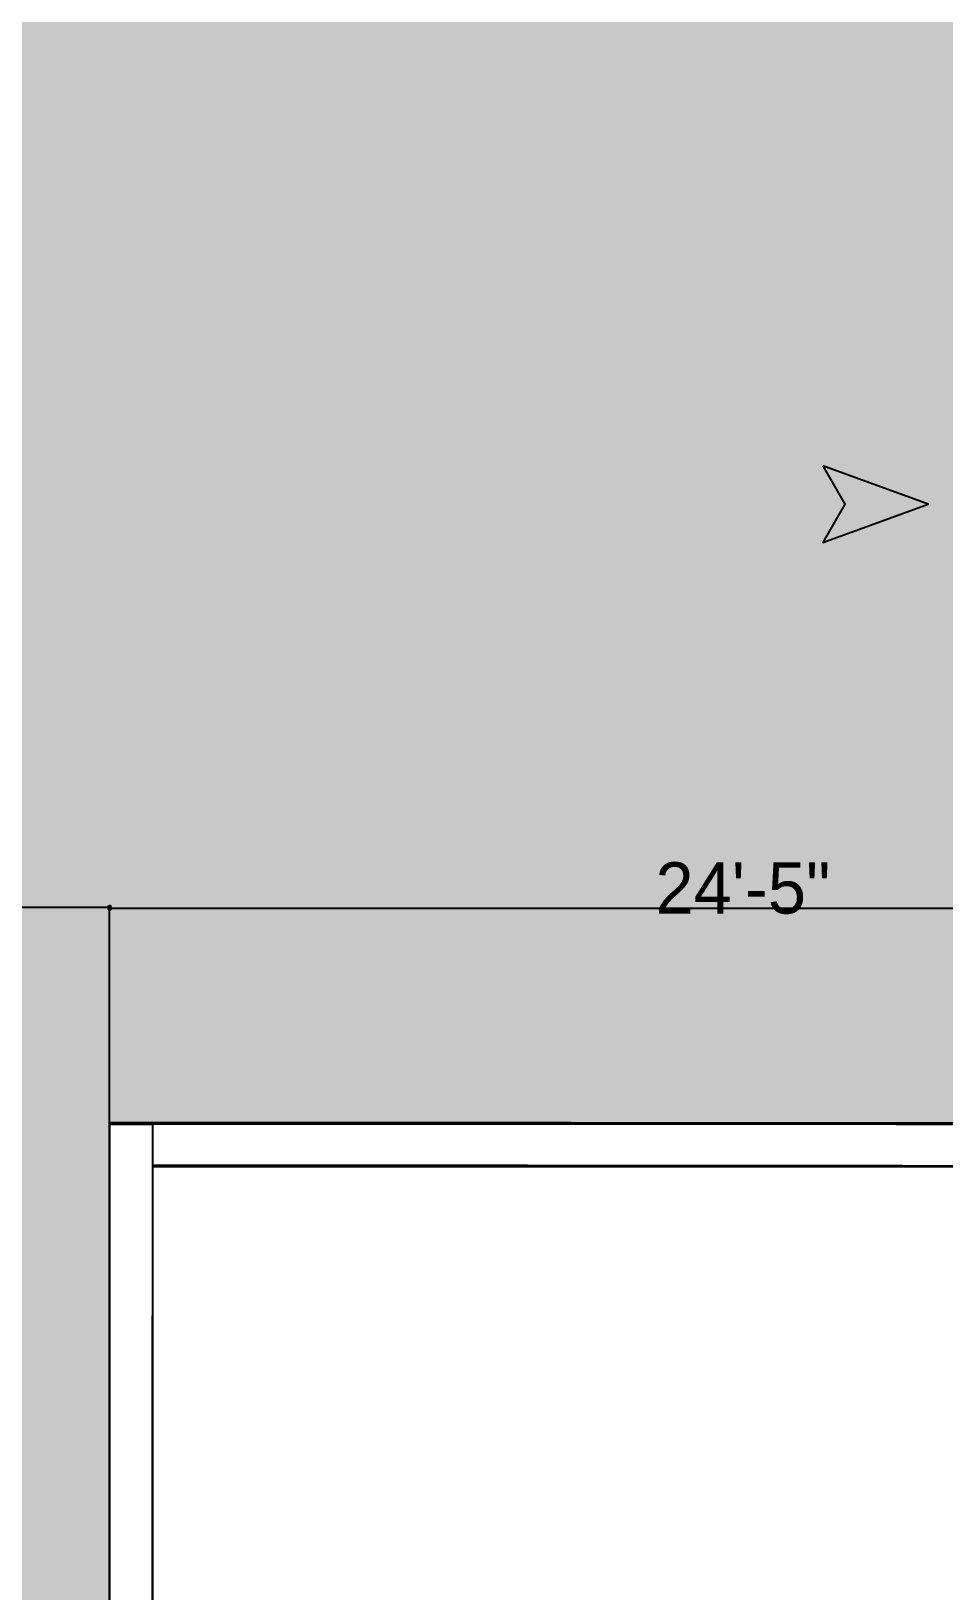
# Model space of a CAD drawing. Header units: millimetres. Extents: x -957 to 3394, y -3 to 3008.
# Drawn here: x 83.3 to 293, y 1846.2 to 2204.6 of the extents above; entities that cross this region are included whole.
import ezdxf

# ---------------------------------------------------------------- set-up
doc = ezdxf.new("R2010")
doc.units = ezdxf.units.MM
for name, color, linetype in [('DIMENSION', 7, 'CONTINUOUS'), ('HATCHES', 7, 'CONTINUOUS'), ('PDF_0', 7, 'CONTINUOUS'), ('PDF_I-WALL', 7, 'CONTINUOUS'), ('PDF_TEXT', 7, 'CONTINUOUS')]:
    doc.layers.add(name, color=color, linetype=linetype)
doc.styles.add('PDF_ARIAL', font='PDF_ARIAL')

msp = doc.modelspace()

# ---------------------------------------------------------------- hatches: boundary and pattern name
at = {"layer": 'DIMENSION'}
msp.add_hatch(color=256, dxfattribs=at).paths.add_polyline_path([(270.33, 2095.9), (265.26, 2087.1), (289.42, 2095.9), (265.26, 2104.69)], flags=0)
at = {"layer": 'HATCHES'}
msp.add_hatch(color=45, dxfattribs=at).paths.add_polyline_path([(101.35, 1953.61), (402.62, 1953.25), (401.84, 2235.75), (230.4, 2235.81), (230.4, 2642.27), (-792.43, 2642.27), (-792.43, 1950.3), (-508.8, 1950.29), (-508.8, 1618.41), (101.31, 1616.36)], flags=0)

# ---------------------------------------------------------------- linework, layer by layer
at = {"layer": 'DIMENSION'}
msp.add_lwpolyline([(265.26, 2104.69), (270.33, 2095.9), (265.26, 2087.1), (289.42, 2095.9)], close=True, dxfattribs=at)
at = {"layer": 'HATCHES', "color": 45}
msp.add_lwpolyline([(230.4, 2235.81), (230.4, 2642.27), (-792.43, 2642.27), (-792.43, 1950.3), (-508.8, 1950.29), (-508.8, 1618.41), (101.31, 1616.36), (101.35, 1953.61), (402.62, 1953.25), (401.84, 2235.75)], close=True, dxfattribs=at)
at = {"layer": 'PDF_0'}
for points in [[(4.31, 2003.26), (4.7, 2003.26), (100.53, 2003.26), (100.92, 2003.26)], [(101.32, 1950.47), (101.32, 2003.27)], [(101.32, 1953.42), (101.32, 2003.07)], [(101.71, 2003.07), (102.1, 2003.07), (393.17, 2003.07), (393.56, 2003.07)]]:
    msp.add_lwpolyline(points, dxfattribs=at)
for points in [[(101.32, 2003.26), (101.04, 2003.54), (100.92, 2003.26)], [(101.32, 2003.07), (101.04, 2003.34), (100.92, 2003.07)], [(101.32, 2003.26), (100.92, 2003.26), (101.04, 2002.98)], [(101.32, 2003.07), (100.92, 2003.07), (101.04, 2002.79)], [(101.32, 2003.65), (101.04, 2003.54), (101.32, 2003.26)], [(101.32, 2003.46), (101.04, 2003.34), (101.32, 2003.07)], [(101.32, 2003.26), (101.04, 2002.98), (101.32, 2002.87)], [(101.32, 2003.07), (101.04, 2002.79), (101.32, 2002.67)], [(101.59, 2003.54), (101.32, 2003.65), (101.32, 2003.26)], [(101.71, 2003.26), (101.59, 2003.54), (101.32, 2003.26)], [(101.59, 2003.34), (101.32, 2003.46), (101.32, 2003.07)], [(101.71, 2003.07), (101.59, 2003.34), (101.32, 2003.07)], [(101.59, 2002.98), (101.32, 2003.26), (101.32, 2002.87)], [(101.71, 2003.26), (101.32, 2003.26), (101.59, 2002.98)], [(101.59, 2002.79), (101.32, 2003.07), (101.32, 2002.67)], [(101.71, 2003.07), (101.32, 2003.07), (101.59, 2002.79)]]:
    msp.add_lwpolyline(points, close=True, dxfattribs=at)
for points in [[(101.32, 2003.26), (101.04, 2003.54), (100.92, 2003.26)], [(101.32, 2003.07), (101.04, 2003.34), (100.92, 2003.07)], [(101.32, 2003.26), (100.92, 2003.26), (101.04, 2002.98)], [(101.32, 2003.07), (100.92, 2003.07), (101.04, 2002.79)], [(101.32, 2003.65), (101.04, 2003.54), (101.32, 2003.26)], [(101.32, 2003.46), (101.04, 2003.34), (101.32, 2003.07)], [(101.32, 2003.26), (101.04, 2002.98), (101.32, 2002.87)], [(101.32, 2003.07), (101.04, 2002.79), (101.32, 2002.67)], [(101.59, 2003.54), (101.32, 2003.65), (101.32, 2003.26)], [(101.71, 2003.26), (101.59, 2003.54), (101.32, 2003.26)], [(101.59, 2003.34), (101.32, 2003.46), (101.32, 2003.07)], [(101.71, 2003.07), (101.59, 2003.34), (101.32, 2003.07)], [(101.59, 2002.98), (101.32, 2003.26), (101.32, 2002.87)], [(101.71, 2003.26), (101.32, 2003.26), (101.59, 2002.98)], [(101.59, 2002.79), (101.32, 2003.07), (101.32, 2002.67)], [(101.71, 2003.07), (101.32, 2003.07), (101.59, 2002.79)]]:
    msp.add_solid(points, dxfattribs=at)
at = {"layer": 'PDF_I-WALL'}
for points in [[(110.95, 1687.43), (101.12, 1687.44), (101.35, 1953.79), (111.18, 1953.78)], [(399.67, 1950.58), (399.67, 1953.53), (111.18, 1953.78), (111.17, 1944.06), (369.77, 1943.84), (369.77, 1950.61)], [(111.15, 1686.91), (101.32, 1686.91), (101.32, 1953.42), (111.15, 1953.42)]]:
    msp.add_lwpolyline(points, close=True, dxfattribs=at)
msp.add_lwpolyline([(402.77, 1953.42), (111.15, 1953.42), (111.15, 1943.7), (369.91, 1943.7), (369.91, 1950.47), (399.82, 1950.47), (399.82, 1953.42)], dxfattribs=at)

# ---------------------------------------------------------------- texts
at = {"layer": 'PDF_TEXT', "insert": (226.77, 2001.64), "char_height": 11.806, "width": 47.2258, "attachment_point": 7, "style": 'PDF_ARIAL'}
msp.add_mtext('24\'-5"', dxfattribs=at)

doc.saveas('drawing.dxf')
